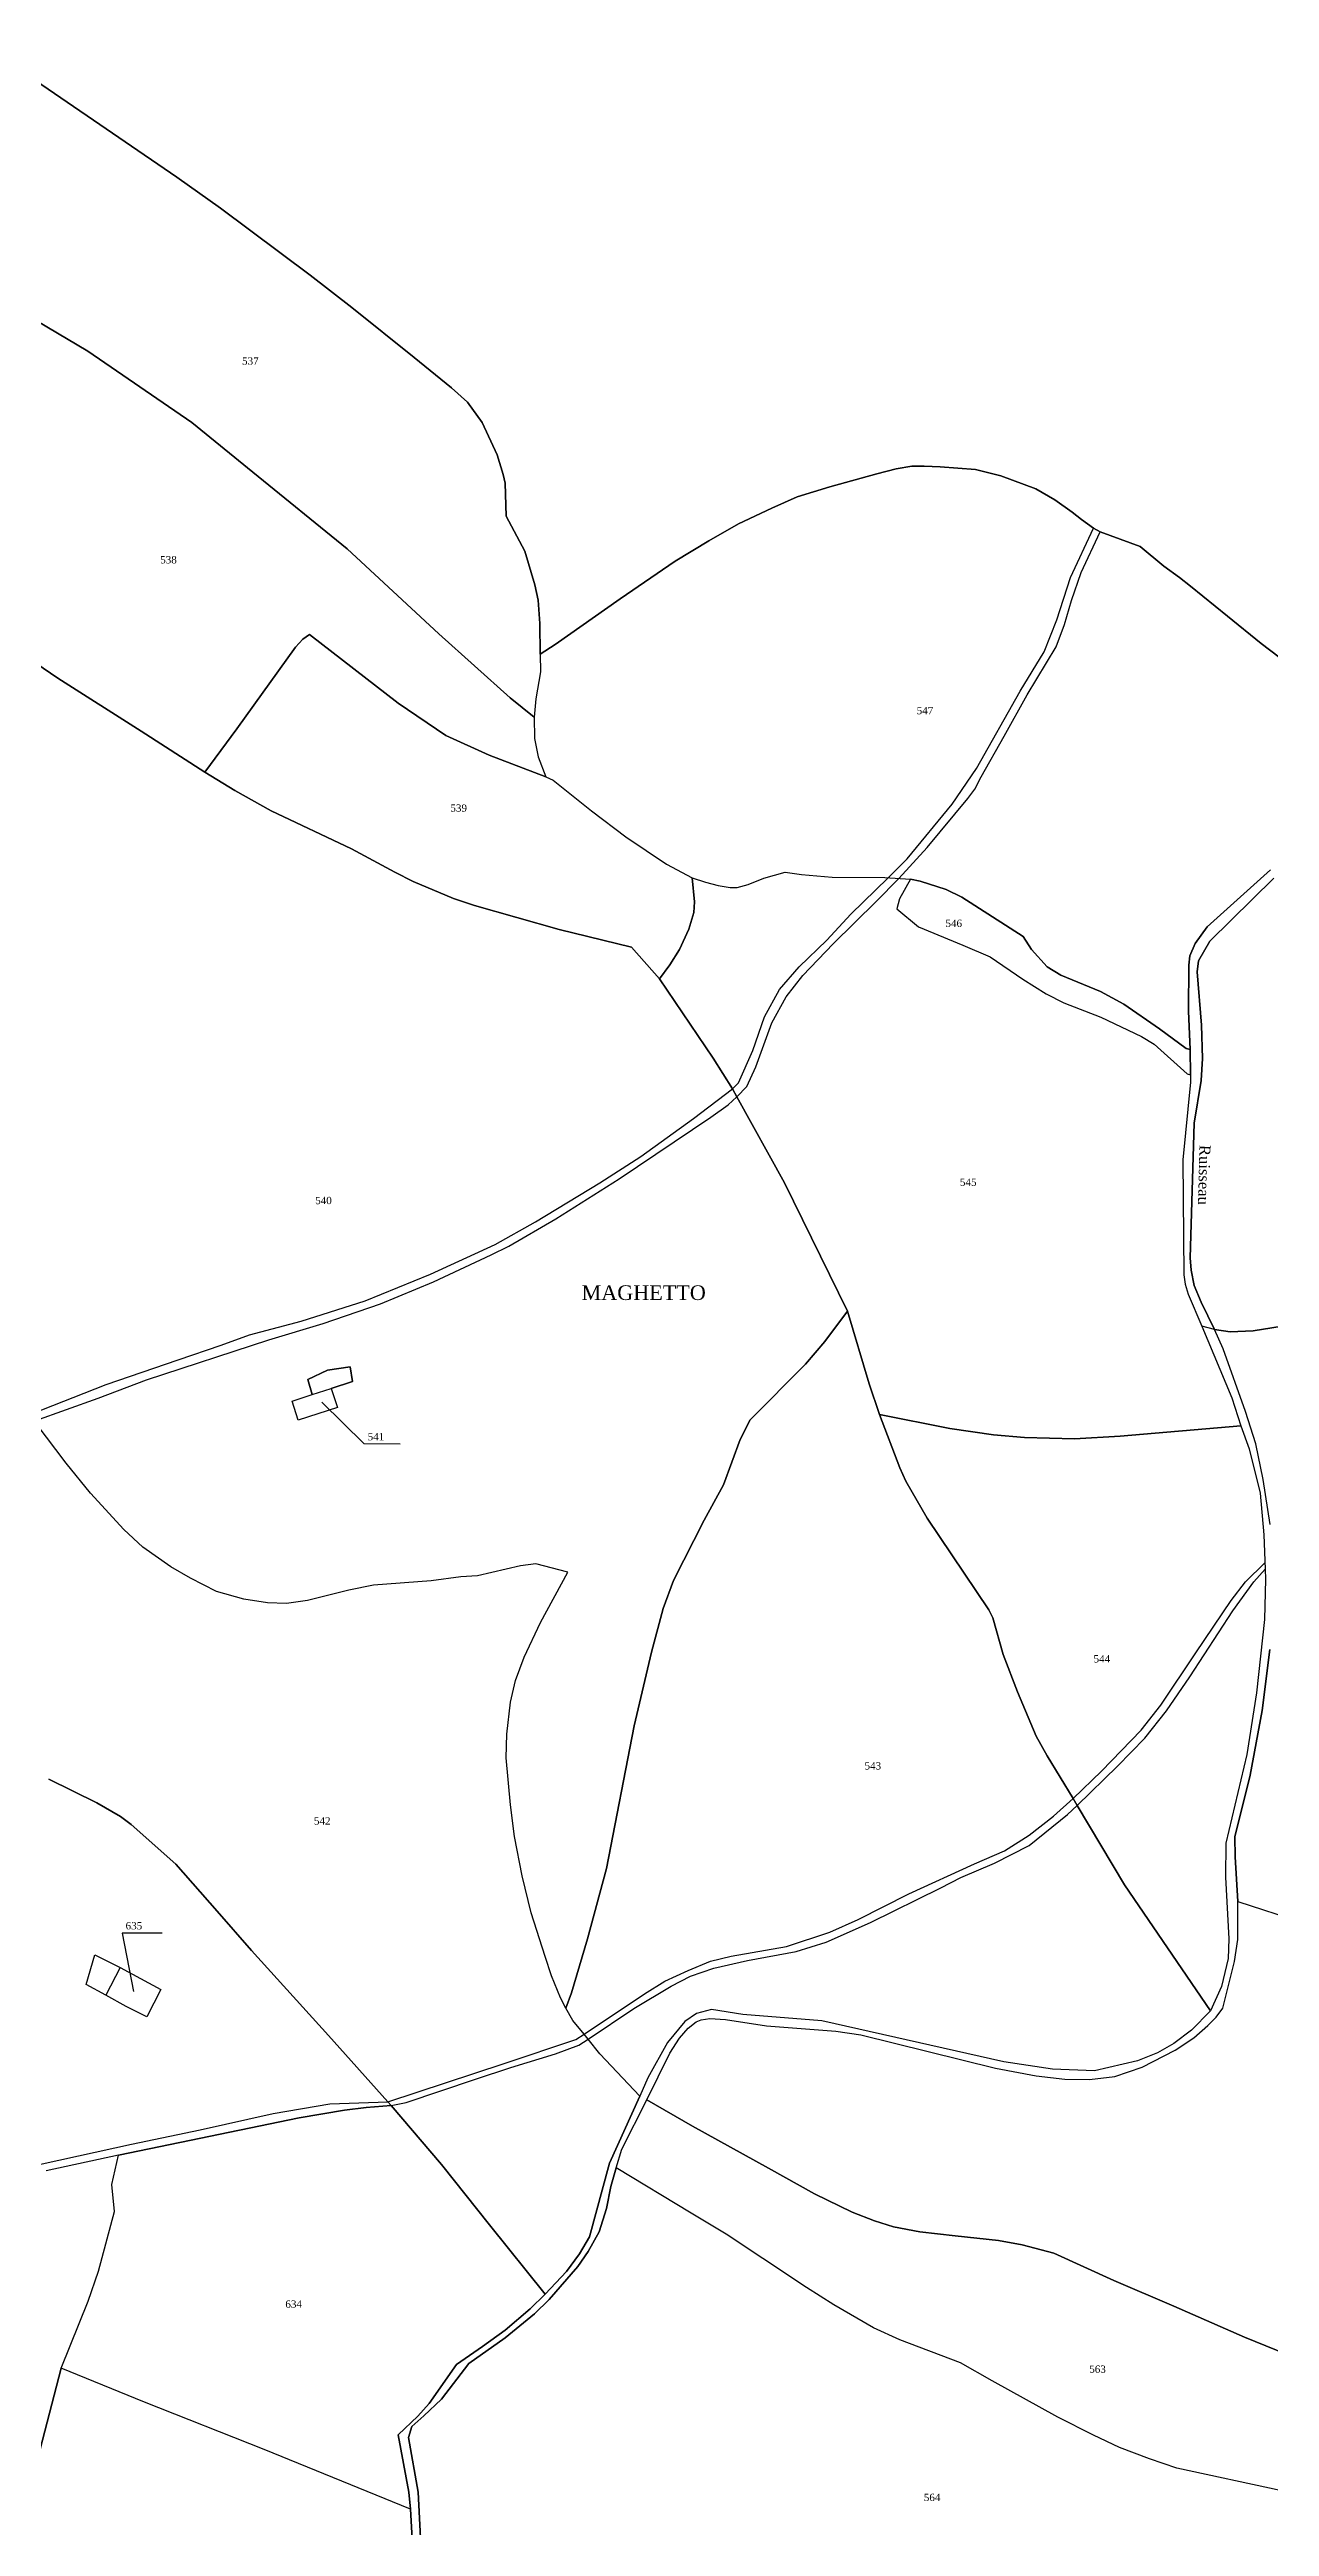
# Model space of a CAD drawing. Extents: x 1206804 to 1210977, y 6152742 to 6157901.
# Drawn here: x 1209699 to 1210032, y 6153557 to 6154233 of the extents above; entities that cross this region are included whole.
import ezdxf

# ---------------------------------------------------------------- set-up
doc = ezdxf.new("R2010")
doc.units = 0
doc.linetypes.add('CONTINU', pattern=[0])
for name, color, linetype in [('1LIEUDIT', 7, 'CONTINU'), ('1PARCELLE', 7, 'CONTINU'), ('1SUBDSECT', 7, 'CONTINU'), ('1TRONFLUV', 7, 'CONTINU'), ('1TROUPARCELLE', 7, 'CONTINU'), ('3BATIDUR', 7, 'CONTINU'), ('3CHEMIN', 7, 'CONTINU'), ('3FLECHEPAR', 7, 'CONTINU'), ('3LIEUDITTEX', 7, 'CONTINU'), ('3PARCELLETEX', 7, 'CONTINU'), ('3TRONFLUVTEX', 7, 'CONTINU')]:
    doc.layers.add(name, color=color, linetype=linetype)
doc.styles.get("Standard").update_dxf_attribs({"font": 'Times New Roman'})

msp = doc.modelspace()

# ---------------------------------------------------------------- linework, layer by layer
at = {"layer": '1LIEUDIT'}
for points in [[(1209682.97, 6154232.97), (1209734.04, 6154198.18), (1209745.9, 6154189.69), (1209770.39, 6154171.44), (1209781.79, 6154162.61), (1209798.76, 6154148.98), (1209808.96, 6154140.63), (1209813.34, 6154136.77), (1209817.34, 6154131.18), (1209821.41, 6154122.43), (1209823.05, 6154117.07), (1209823.61, 6154114.69), (1209823.9, 6154105.67), (1209829.01, 6154096.11), (1209831.73, 6154086.96), (1209832.61, 6154082.76), (1209833.06, 6154076.42), (1209833.19, 6154067.97), (1209837.28, 6154070.65), (1209854.96, 6154083.09), (1209870, 6154093.39), (1209879.15, 6154098.94), (1209887.24, 6154103.6), (1209896.33, 6154107.86), (1209903.26, 6154110.96), (1209912.14, 6154113.67), (1209925.02, 6154117.23), (1209930.3, 6154118.55), (1209934.53, 6154119.29), (1209937.9, 6154119.32), (1209942.25, 6154119.14), (1209951.89, 6154118.4), (1209958.87, 6154116.65), (1209968.42, 6154113.13), (1209973.6, 6154110.1), (1209978.3, 6154106.79), (1209980.81, 6154104.78), (1209984.11, 6154102.39), (1209985.91, 6154101.42), (1209996.81, 6154097.42), (1210003.32, 6154091.98), (1210007.61, 6154088.92), (1210010.54, 6154086.58), (1210020.7, 6154078.4), (1210029.85, 6154070.93), (1210049.47, 6154056.03)], [(1210040.64, 6153885.51), (1210027.71, 6153883.43), (1210021.42, 6153883.09), (1210017.11, 6153883.8), (1210017.11, 6153883.8), (1210013.65, 6153884.68), (1210021.88, 6153865.15), (1210024.27, 6153857.48), (1210026.56, 6153851.25), (1210029.6, 6153839.13), (1210030.63, 6153827.77), (1210030.94, 6153818.41), (1210031.03, 6153815.69), (1210030.73, 6153804.62), (1210028.63, 6153784.6), (1210025.94, 6153767.86), (1210020.19, 6153743.59), (1210020.15, 6153734.31), (1210021.07, 6153717.57), (1210020.83, 6153712.15), (1210019.01, 6153704.48), (1210016, 6153697.87), (1210010.84, 6153692.64), (1210006.08, 6153689), (1210001.6, 6153686.39), (1209996.13, 6153684.28), (1209984.39, 6153681.53), (1209972.94, 6153681.99), (1209959.61, 6153683.95), (1209909.99, 6153695.13), (1209888.44, 6153696.86), (1209879.94, 6153698.25), (1209875.78, 6153697.16), (1209872.64, 6153694.97), (1209867.93, 6153689.25), (1209862.52, 6153679.62), (1209860.38, 6153674.61), (1209852.09, 6153656.33), (1209846.58, 6153636.23), (1209843.91, 6153631.58), (1209840.36, 6153626.75), (1209834.51, 6153620.54), (1209819.35, 6153639.47), (1209806.22, 6153655.97), (1209792.48, 6153672.06), (1209791.58, 6153673.06), (1209775.39, 6153691.17), (1209754.42, 6153714.32), (1209745.01, 6153725.09), (1209733.76, 6153737.89), (1209721.55, 6153748.71), (1209718.65, 6153750.9), (1209712.22, 6153754.59), (1209699.09, 6153761.07)], [(1210040.64, 6153885.51), (1210027.71, 6153883.43), (1210021.42, 6153883.09), (1210017.11, 6153883.8), (1210013.65, 6153884.68), (1210021.88, 6153865.15), (1210024.27, 6153857.48), (1210026.56, 6153851.25), (1210029.6, 6153839.13), (1210030.63, 6153827.77), (1210030.94, 6153818.41), (1210031.03, 6153815.69), (1210030.73, 6153804.62), (1210028.63, 6153784.6), (1210025.94, 6153767.86), (1210020.19, 6153743.59), (1210020.15, 6153734.31), (1210021.07, 6153717.57), (1210020.83, 6153712.15), (1210019.01, 6153704.48), (1210016, 6153697.87), (1210010.84, 6153692.64), (1210006.08, 6153689), (1210001.6, 6153686.39), (1209996.13, 6153684.28), (1209984.39, 6153681.53), (1209972.94, 6153681.99), (1209959.61, 6153683.95), (1209909.99, 6153695.13), (1209888.44, 6153696.86), (1209879.94, 6153698.25), (1209875.78, 6153697.16), (1209872.64, 6153694.97), (1209867.93, 6153689.25), (1209862.52, 6153679.62), (1209860.38, 6153674.61), (1209852.09, 6153656.33), (1209846.58, 6153636.23), (1209843.91, 6153631.58), (1209840.36, 6153626.75), (1209834.51, 6153620.54), (1209830.42, 6153616.57), (1209823.61, 6153610.78), (1209817.41, 6153606.33), (1209810.35, 6153601.36), (1209802.89, 6153590.79), (1209799.75, 6153587.33), (1209794.44, 6153582.24), (1209797.35, 6153566.6), (1209797.82, 6153561.9), (1209798.3, 6153552.15)], [(1209798.3, 6153552.15), (1209797.82, 6153561.9), (1209797.35, 6153566.6), (1209794.44, 6153582.24), (1209799.75, 6153587.33), (1209802.89, 6153590.79), (1209810.35, 6153601.36), (1209817.41, 6153606.33), (1209823.61, 6153610.78), (1209830.42, 6153616.57), (1209834.51, 6153620.54), (1209819.35, 6153639.47), (1209806.22, 6153655.97), (1209792.48, 6153672.06), (1209791.58, 6153673.06), (1209775.39, 6153691.17), (1209754.42, 6153714.32), (1209745.01, 6153725.09), (1209733.76, 6153737.89), (1209721.55, 6153748.71), (1209718.65, 6153750.9), (1209712.22, 6153754.59), (1209699.09, 6153761.07)]]:
    msp.add_lwpolyline(points, dxfattribs=at)
at = {"layer": '1PARCELLE'}
for points in [[(1209682.97, 6154232.97), (1209734.04, 6154198.18), (1209745.9, 6154189.69), (1209770.39, 6154171.44), (1209781.79, 6154162.61), (1209798.76, 6154148.98), (1209808.96, 6154140.63), (1209813.34, 6154136.77), (1209817.34, 6154131.18), (1209821.41, 6154122.43), (1209823.05, 6154117.07), (1209823.61, 6154114.69), (1209823.9, 6154105.67), (1209829.01, 6154096.11), (1209831.73, 6154086.96), (1209832.61, 6154082.76), (1209833.06, 6154076.42), (1209833.19, 6154067.97), (1209833.19, 6154067.97), (1209833.22, 6154063.18), (1209831.95, 6154055.86), (1209831.5, 6154050.81), (1209824.94, 6154056.1), (1209805.55, 6154073.55), (1209780.47, 6154096.74), (1209754.77, 6154117.7), (1209738.11, 6154131.23), (1209709.77, 6154150.67), (1209659.56, 6154180.45)], [(1209659.56, 6154180.45), (1209709.77, 6154150.67), (1209738.11, 6154131.23), (1209754.77, 6154117.7), (1209780.47, 6154096.74), (1209805.55, 6154073.55), (1209824.94, 6154056.1), (1209831.5, 6154050.81), (1209831.5, 6154050.81), (1209831.61, 6154045.02), (1209832.61, 6154040.03), (1209834.72, 6154034.51), (1209819.26, 6154040.47), (1209807.43, 6154045.8), (1209794.39, 6154054.67), (1209770.19, 6154073.34), (1209768.42, 6154072.14), (1209766.41, 6154069.9), (1209750.39, 6154047.6), (1209741.69, 6154035.84), (1209724.29, 6154046.99), (1209701.6, 6154061.44), (1209679.44, 6154076.49)], [(1210049.47, 6154056.03), (1210029.85, 6154070.93), (1210020.7, 6154078.4), (1210010.54, 6154086.58), (1210007.61, 6154088.92), (1210003.32, 6154091.98), (1209996.81, 6154097.42), (1209985.91, 6154101.42), (1209984.11, 6154102.39), (1209980.81, 6154104.78), (1209978.3, 6154106.79), (1209973.6, 6154110.1), (1209968.42, 6154113.13), (1209958.87, 6154116.65), (1209951.89, 6154118.4), (1209942.25, 6154119.14), (1209937.9, 6154119.32), (1209934.53, 6154119.29), (1209930.3, 6154118.55), (1209925.02, 6154117.23), (1209912.14, 6154113.67), (1209903.26, 6154110.96), (1209896.33, 6154107.86), (1209887.24, 6154103.6), (1209879.15, 6154098.94), (1209870, 6154093.39), (1209854.96, 6154083.09), (1209837.28, 6154070.65), (1209833.19, 6154067.97), (1209833.22, 6154063.18), (1209831.95, 6154055.86), (1209831.5, 6154050.81), (1209831.61, 6154045.02), (1209832.61, 6154040.03), (1209834.72, 6154034.51), (1209836.73, 6154033.68), (1209847.19, 6154025.29), (1209856.5, 6154018.17), (1209867.59, 6154010.74), (1209874.59, 6154006.97), (1209878.27, 6154005.78), (1209881.7, 6154004.88), (1209884.98, 6154004.36), (1209886.89, 6154004.34), (1209889.93, 6154005.19), (1209894.2, 6154006.9), (1209899.95, 6154008.52), (1209904.46, 6154007.88), (1209912.8, 6154007.18), (1209927.18, 6154007.09), (1209934.22, 6154006.62), (1209936.81, 6154006.11), (1209943.93, 6154003.83), (1209948.16, 6154001.69), (1209964.92, 6153991.03), (1209967.19, 6153987.47), (1209971.45, 6153982.71), (1209975.17, 6153980.48), (1209985.99, 6153975.99), (1209992.35, 6153972.57), (1210002.15, 6153965.79), (1210009.43, 6153960.47), (1210010.51, 6153960.17), (1210010.51, 6153960.17), (1210010.07, 6153970.62), (1210010.1, 6153983.21), (1210010.42, 6153985.69), (1210011.86, 6153989.08), (1210015.15, 6153993.66), (1210032.4, 6154009.21)], [(1209679.44, 6154076.49), (1209701.6, 6154061.44), (1209724.29, 6154046.99), (1209741.69, 6154035.84), (1209749.89, 6154030.81), (1209759.8, 6154025.29), (1209781.64, 6154014.9), (1209793.47, 6154008.53), (1209798.52, 6154005.97), (1209809.49, 6154001.36), (1209815.24, 6153999.47), (1209838.34, 6153992.91), (1209858.11, 6153988.09), (1209865.71, 6153979.48), (1209880.34, 6153957.81), (1209885.65, 6153949.39), (1209886.82, 6153947.25), (1209899.77, 6153923.81), (1209917.02, 6153888.79), (1209910.83, 6153880.5), (1209905.58, 6153874.3), (1209890.48, 6153859.16), (1209887.74, 6153853.74), (1209883.16, 6153841.4), (1209877.86, 6153831.73), (1209869.49, 6153815.25), (1209866.68, 6153807.67), (1209863.53, 6153795.76), (1209858.81, 6153775.62), (1209851.25, 6153736.67), (1209846.06, 6153717.57), (1209841.68, 6153702.76), (1209840.11, 6153698.65), (1209838.66, 6153701.39), (1209838.66, 6153701.39), (1209836.23, 6153707.41), (1209834.49, 6153712.73), (1209830.7, 6153724.64), (1209828.25, 6153734.7), (1209826.16, 6153745.4), (1209825.05, 6153754.11), (1209823.89, 6153766.93), (1209824.06, 6153773.4), (1209825.02, 6153782.09), (1209826.45, 6153787.98), (1209828.76, 6153794.37), (1209833.24, 6153803.8), (1209840.68, 6153817.56), (1209831.97, 6153819.87), (1209827.81, 6153819.3), (1209816.05, 6153816.58), (1209811.51, 6153816.27), (1209803.45, 6153815.23), (1209787.67, 6153814.03), (1209780.91, 6153812.63), (1209769.66, 6153809.84), (1209763.93, 6153808.99), (1209758.73, 6153809.22), (1209752.34, 6153810.15), (1209744.88, 6153812.33), (1209737.73, 6153815.92), (1209732.4, 6153819.02), (1209724.73, 6153824.34), (1209719.53, 6153829.19), (1209710.45, 6153839.11), (1209703.83, 6153847.27), (1209695.61, 6153858.1)], [(1210033.33, 6154006.89), (1210015.87, 6153989.75), (1210012.76, 6153984.34), (1210012.44, 6153981.31), (1210013.57, 6153966.75), (1210013.88, 6153957.71), (1210013.51, 6153951.71), (1210011.54, 6153940.06), (1210010.5, 6153903.32), (1210010.78, 6153899.95), (1210011.62, 6153895.8), (1210013.51, 6153891.18), (1210017.11, 6153883.8), (1210021.42, 6153883.09), (1210027.71, 6153883.43), (1210040.64, 6153885.51)], [(1210032.28, 6153830.55), (1210030.39, 6153842.84), (1210028.37, 6153852.61), (1210025.55, 6153861.41), (1210019.48, 6153878.49), (1210017.11, 6153883.8), (1210021.42, 6153883.09), (1210027.71, 6153883.43), (1210040.64, 6153885.51)], [(1209699.09, 6153761.07), (1209712.22, 6153754.59), (1209718.65, 6153750.9), (1209721.55, 6153748.71), (1209733.76, 6153737.89), (1209745.01, 6153725.09), (1209754.42, 6153714.32), (1209775.39, 6153691.17), (1209791.58, 6153673.06), (1209792.48, 6153672.06), (1209806.22, 6153655.97), (1209819.35, 6153639.47), (1209834.51, 6153620.54), (1209840.36, 6153626.75), (1209843.91, 6153631.58), (1209846.58, 6153636.23), (1209852.09, 6153656.33), (1209860.38, 6153674.61), (1209860.38, 6153674.61), (1209849.45, 6153686.15), (1209846.26, 6153690.14), (1209845.12, 6153691.52), (1209842.09, 6153695.27), (1209840.11, 6153698.65), (1209838.66, 6153701.39), (1209836.23, 6153707.41), (1209834.49, 6153712.73), (1209830.7, 6153724.64), (1209828.25, 6153734.7), (1209826.16, 6153745.4), (1209825.05, 6153754.11), (1209823.89, 6153766.93), (1209824.06, 6153773.4), (1209825.02, 6153782.09), (1209826.45, 6153787.98), (1209828.76, 6153794.37), (1209833.24, 6153803.8), (1209840.68, 6153817.56), (1209831.97, 6153819.87), (1209827.81, 6153819.3), (1209816.05, 6153816.58), (1209811.51, 6153816.27), (1209803.45, 6153815.23), (1209787.67, 6153814.03), (1209780.91, 6153812.63), (1209769.66, 6153809.84), (1209763.93, 6153808.99), (1209758.73, 6153809.22), (1209752.34, 6153810.15), (1209744.88, 6153812.33), (1209737.73, 6153815.92), (1209732.4, 6153819.02), (1209724.73, 6153824.34), (1209719.53, 6153829.19), (1209710.45, 6153839.11), (1209703.83, 6153847.27), (1209695.61, 6153858.1)], [(1210032.23, 6153796.5), (1210030.12, 6153779.78), (1210026.89, 6153762.19), (1210022.68, 6153745.31), (1210022.75, 6153739.91), (1210023.48, 6153727.75), (1210040.83, 6153722.06)], [(1209699.09, 6153761.07), (1209712.22, 6153754.59), (1209718.65, 6153750.9), (1209721.55, 6153748.71), (1209733.76, 6153737.89), (1209745.01, 6153725.09), (1209754.42, 6153714.32), (1209775.39, 6153691.17), (1209791.58, 6153673.06), (1209792.48, 6153672.06), (1209785.66, 6153671.54), (1209779.77, 6153670.79), (1209767.37, 6153668.68), (1209734.85, 6153661.95), (1209718.1, 6153658.46), (1209698.42, 6153654.25)], [(1210045.65, 6153600.53), (1210025.31, 6153608.83), (1210006.08, 6153617.29), (1209989.63, 6153624.31), (1209973.31, 6153631.75), (1209964.69, 6153634.05), (1209958.17, 6153635.23), (1209946.34, 6153636.48), (1209936.72, 6153637.62), (1209929.52, 6153638.99), (1209924.4, 6153640.56), (1209918.32, 6153642.95), (1209907.96, 6153648), (1209895.45, 6153654.99), (1209874.71, 6153666.44), (1209862.22, 6153673.61), (1209865.32, 6153679.9), (1209868.55, 6153686.31), (1209871.2, 6153690.46), (1209873.51, 6153693.18), (1209875.75, 6153694.92), (1209877.07, 6153695.43), (1209879.4, 6153695.78), (1209883.76, 6153695.56), (1209894.94, 6153693.8), (1209913.8, 6153692.33), (1209920.62, 6153691.3), (1209957.34, 6153682.2), (1209968.46, 6153680.12), (1209976.27, 6153679.22), (1209983.07, 6153679.18), (1209989.96, 6153679.94), (1209997.37, 6153682.49), (1210006.39, 6153687.14), (1210011.51, 6153690.49), (1210015.33, 6153693.86), (1210017.56, 6153696.13), (1210019.38, 6153698.59), (1210022.62, 6153711.31), (1210023.49, 6153717.31), (1210023.48, 6153727.75), (1210023.48, 6153727.75), (1210040.83, 6153722.06)], [(1210035.46, 6153566.89), (1210006.85, 6153573.07), (1209999.43, 6153575.65), (1209991.21, 6153578.72), (1209984.16, 6153582.1), (1209974.4, 6153587.02), (1209956.51, 6153596.98), (1209947.81, 6153601.87), (1209931.27, 6153608.15), (1209924.12, 6153611.39), (1209913.28, 6153617.65), (1209905.83, 6153622.4), (1209893.92, 6153630.3), (1209883.94, 6153636.93), (1209874.36, 6153642.65), (1209853.86, 6153655.01), (1209855.43, 6153660.12), (1209862.22, 6153673.61), (1209862.22, 6153673.61), (1209874.71, 6153666.44), (1209895.45, 6153654.99), (1209907.96, 6153648), (1209918.32, 6153642.95), (1209924.4, 6153640.56), (1209929.52, 6153638.99), (1209936.72, 6153637.62), (1209946.34, 6153636.48), (1209958.17, 6153635.23), (1209964.69, 6153634.05), (1209973.31, 6153631.75), (1209989.63, 6153624.31), (1210006.08, 6153617.29), (1210025.31, 6153608.83), (1210045.65, 6153600.53)], [(1209694.87, 6153570.94), (1209702.5, 6153600.43), (1209702.5, 6153600.43), (1209709.84, 6153618.65), (1209712.69, 6153626.83), (1209716.99, 6153643.12), (1209716.32, 6153650.52), (1209718.1, 6153658.46), (1209698.42, 6153654.25)], [(1210035.46, 6153566.89), (1210006.85, 6153573.07), (1209999.43, 6153575.65), (1209991.21, 6153578.72), (1209984.16, 6153582.1), (1209974.4, 6153587.02), (1209956.51, 6153596.98), (1209947.81, 6153601.87), (1209931.27, 6153608.15), (1209924.12, 6153611.39), (1209913.28, 6153617.65), (1209905.83, 6153622.4), (1209893.92, 6153630.3), (1209883.94, 6153636.93), (1209874.36, 6153642.65), (1209853.86, 6153655.01), (1209852.47, 6153649.96), (1209851.23, 6153643.95), (1209849.29, 6153637.58), (1209846.27, 6153632.19), (1209843.4, 6153628.13), (1209835.6, 6153619.11), (1209831.59, 6153615.2), (1209823.62, 6153608.71), (1209813.68, 6153601.68), (1209806.27, 6153591.89), (1209801.42, 6153587.36), (1209798.11, 6153584.44), (1209797.26, 6153581.44), (1209799.87, 6153566.6), (1209800.47, 6153554.12)], [(1209696.2, 6153515.74), (1209699.98, 6153515.7), (1209716.76, 6153513.56), (1209741.38, 6153505.11), (1209754.39, 6153499.32), (1209759.92, 6153497.57), (1209763.9, 6153496.74), (1209770.53, 6153497.37), (1209780.47, 6153498.79), (1209786.38, 6153500.19), (1209792.89, 6153502.25), (1209804.1, 6153506.69), (1209811.84, 6153509.3), (1209807.14, 6153526.18), (1209800.39, 6153545.36), (1209798.3, 6153552.15), (1209797.82, 6153561.9), (1209797.82, 6153561.9), (1209757.88, 6153578.21), (1209725.16, 6153591.13), (1209702.5, 6153600.43), (1209694.87, 6153570.94)]]:
    msp.add_lwpolyline(points, dxfattribs=at)
for points in [[(1209834.72, 6154034.51), (1209836.73, 6154033.68), (1209847.19, 6154025.29), (1209856.5, 6154018.17), (1209867.59, 6154010.74), (1209874.59, 6154006.97), (1209875.28, 6154000.44), (1209875.07, 6153997.55), (1209873.67, 6153993.03), (1209871.13, 6153987.43), (1209868.51, 6153983.25), (1209865.71, 6153979.48), (1209858.11, 6153988.09), (1209838.34, 6153992.91), (1209815.24, 6153999.47), (1209809.49, 6154001.36), (1209798.52, 6154005.97), (1209793.47, 6154008.53), (1209781.64, 6154014.9), (1209759.8, 6154025.29), (1209749.89, 6154030.81), (1209741.69, 6154035.84), (1209750.39, 6154047.6), (1209766.41, 6154069.9), (1209768.42, 6154072.14), (1209770.19, 6154073.34), (1209794.39, 6154054.67), (1209807.43, 6154045.8), (1209819.26, 6154040.47), (1209834.72, 6154034.51)], [(1209874.59, 6154006.97), (1209878.27, 6154005.78), (1209881.7, 6154004.88), (1209884.98, 6154004.36), (1209886.89, 6154004.34), (1209889.93, 6154005.19), (1209894.2, 6154006.9), (1209899.95, 6154008.52), (1209904.46, 6154007.88), (1209912.8, 6154007.18), (1209927.18, 6154007.09), (1209934.22, 6154006.62), (1209931.16, 6154001.29), (1209930.44, 6153998.56), (1209936.4, 6153993.66), (1209948.47, 6153988.63), (1209955.96, 6153985.47), (1209964.82, 6153979.34), (1209971.18, 6153975.3), (1209975.99, 6153972.91), (1209986.13, 6153968.94), (1209997.25, 6153963.72), (1210000.66, 6153961.6), (1210009.63, 6153953.53), (1210010.61, 6153953.23), (1210010.56, 6153951.22), (1210008.47, 6153930.01), (1210008.73, 6153898.67), (1210009.16, 6153896.11), (1210009.91, 6153893.4), (1210013.65, 6153884.68), (1210021.88, 6153865.15), (1210024.27, 6153857.48), (1209991.41, 6153854.66), (1209978.97, 6153853.94), (1209965.32, 6153854.26), (1209956.87, 6153855.04), (1209944.89, 6153856.76), (1209925.73, 6153860.59), (1209922.92, 6153868.98), (1209917.02, 6153888.79), (1209899.77, 6153923.81), (1209886.82, 6153947.25), (1209885.65, 6153949.39), (1209880.34, 6153957.81), (1209865.71, 6153979.48), (1209868.51, 6153983.25), (1209871.13, 6153987.43), (1209873.67, 6153993.03), (1209875.07, 6153997.55), (1209875.28, 6154000.44), (1209874.59, 6154006.97)], [(1210010.51, 6153960.17), (1210009.43, 6153960.47), (1210002.15, 6153965.79), (1209992.35, 6153972.57), (1209985.99, 6153975.99), (1209975.17, 6153980.48), (1209971.45, 6153982.71), (1209967.19, 6153987.47), (1209964.92, 6153991.03), (1209948.16, 6154001.69), (1209943.93, 6154003.83), (1209936.81, 6154006.11), (1209934.22, 6154006.62), (1209931.16, 6154001.29), (1209930.44, 6153998.56), (1209936.4, 6153993.66), (1209948.47, 6153988.63), (1209955.96, 6153985.47), (1209964.82, 6153979.34), (1209971.18, 6153975.3), (1209975.99, 6153972.91), (1209986.13, 6153968.94), (1209997.25, 6153963.72), (1210000.66, 6153961.6), (1210009.63, 6153953.53), (1210010.61, 6153953.23), (1210010.51, 6153960.17)], [(1209917.02, 6153888.79), (1209922.92, 6153868.98), (1209925.73, 6153860.59), (1209931.32, 6153846.05), (1209932.96, 6153842.38), (1209938.73, 6153832.31), (1209955.55, 6153807.31), (1209956.66, 6153805.1), (1209959.49, 6153795.08), (1209963.34, 6153784.88), (1209968.49, 6153772.81), (1209971.44, 6153767.45), (1209978.57, 6153755.79), (1209979.67, 6153753.87), (1209992.56, 6153732.24), (1210016, 6153697.87), (1210010.84, 6153692.64), (1210006.08, 6153689), (1210001.6, 6153686.39), (1209996.13, 6153684.28), (1209984.39, 6153681.53), (1209972.94, 6153681.99), (1209959.61, 6153683.95), (1209909.99, 6153695.13), (1209888.44, 6153696.86), (1209879.94, 6153698.25), (1209875.78, 6153697.16), (1209872.64, 6153694.97), (1209867.93, 6153689.25), (1209862.52, 6153679.62), (1209860.38, 6153674.61), (1209849.45, 6153686.15), (1209846.26, 6153690.14), (1209845.12, 6153691.52), (1209842.09, 6153695.27), (1209840.11, 6153698.65), (1209841.68, 6153702.76), (1209846.06, 6153717.57), (1209851.25, 6153736.67), (1209858.81, 6153775.62), (1209863.53, 6153795.76), (1209866.68, 6153807.67), (1209869.49, 6153815.25), (1209877.86, 6153831.73), (1209883.16, 6153841.4), (1209887.74, 6153853.74), (1209890.48, 6153859.16), (1209905.58, 6153874.3), (1209910.83, 6153880.5), (1209917.02, 6153888.79)], [(1209777.83, 6153862.49), (1209767.12, 6153859.02), (1209765.46, 6153864.23), (1209770.96, 6153866.01), (1209769.79, 6153870.11), (1209775.16, 6153872.64), (1209781.28, 6153873.58), (1209781.91, 6153869.55), (1209776.16, 6153867.7), (1209777.83, 6153862.49)], [(1209925.73, 6153860.59), (1209944.89, 6153856.76), (1209956.87, 6153855.04), (1209965.32, 6153854.26), (1209978.97, 6153853.94), (1209991.41, 6153854.66), (1210024.27, 6153857.48), (1210026.56, 6153851.25), (1210029.6, 6153839.13), (1210030.63, 6153827.77), (1210030.94, 6153818.41), (1210031.03, 6153815.69), (1210030.73, 6153804.62), (1210028.63, 6153784.6), (1210025.94, 6153767.86), (1210020.19, 6153743.59), (1210020.15, 6153734.31), (1210021.07, 6153717.57), (1210020.83, 6153712.15), (1210019.01, 6153704.48), (1210016, 6153697.87), (1209992.56, 6153732.24), (1209979.67, 6153753.87), (1209978.57, 6153755.79), (1209971.44, 6153767.45), (1209968.49, 6153772.81), (1209963.34, 6153784.88), (1209959.49, 6153795.08), (1209956.66, 6153805.1), (1209955.55, 6153807.31), (1209938.73, 6153832.31), (1209932.96, 6153842.38), (1209931.32, 6153846.05), (1209925.73, 6153860.59)], [(1209714.63, 6153702.17), (1209709.28, 6153705.07), (1209711.67, 6153713.19), (1209718.55, 6153709.7), (1209729.62, 6153703.69), (1209725.83, 6153696.21), (1209720.21, 6153699.04), (1209714.63, 6153702.17)], [(1209792.48, 6153672.06), (1209806.22, 6153655.97), (1209819.35, 6153639.47), (1209834.51, 6153620.54), (1209830.42, 6153616.57), (1209823.61, 6153610.78), (1209817.41, 6153606.33), (1209810.35, 6153601.36), (1209802.89, 6153590.79), (1209799.75, 6153587.33), (1209794.44, 6153582.24), (1209797.35, 6153566.6), (1209797.82, 6153561.9), (1209757.88, 6153578.21), (1209725.16, 6153591.13), (1209702.5, 6153600.43), (1209709.84, 6153618.65), (1209712.69, 6153626.83), (1209716.99, 6153643.12), (1209716.32, 6153650.52), (1209718.1, 6153658.46), (1209734.85, 6153661.95), (1209767.37, 6153668.68), (1209779.77, 6153670.79), (1209785.66, 6153671.54), (1209792.48, 6153672.06)]]:
    msp.add_lwpolyline(points, close=True, dxfattribs=at)
at = {"layer": '1SUBDSECT'}
msp.add_lwpolyline([(1210049.47, 6154056.03), (1210029.85, 6154070.93), (1210020.7, 6154078.4), (1210010.54, 6154086.58), (1210007.61, 6154088.92), (1210003.32, 6154091.98), (1209996.81, 6154097.42), (1209985.91, 6154101.42), (1209984.11, 6154102.39), (1209980.81, 6154104.78), (1209978.3, 6154106.79), (1209973.6, 6154110.1), (1209968.42, 6154113.13), (1209958.87, 6154116.65), (1209951.89, 6154118.4), (1209942.25, 6154119.14), (1209937.9, 6154119.32), (1209934.53, 6154119.29), (1209930.3, 6154118.55), (1209925.02, 6154117.23), (1209912.14, 6154113.67), (1209903.26, 6154110.96), (1209896.33, 6154107.86), (1209887.24, 6154103.6), (1209879.15, 6154098.94), (1209870, 6154093.39), (1209854.96, 6154083.09), (1209837.28, 6154070.65), (1209833.19, 6154067.97), (1209833.06, 6154076.42), (1209832.61, 6154082.76), (1209831.73, 6154086.96), (1209829.01, 6154096.11), (1209823.9, 6154105.67), (1209823.61, 6154114.69), (1209823.05, 6154117.07), (1209821.41, 6154122.43), (1209817.34, 6154131.18), (1209813.34, 6154136.77), (1209808.96, 6154140.63), (1209798.76, 6154148.98), (1209781.79, 6154162.61), (1209770.39, 6154171.44), (1209745.9, 6154189.69), (1209734.04, 6154198.18), (1209682.97, 6154232.97)], dxfattribs=at)
at = {"layer": '1TRONFLUV'}
for points in [[(1210032.4, 6154009.21), (1210015.15, 6153993.66), (1210011.86, 6153989.08), (1210010.42, 6153985.69), (1210010.1, 6153983.21), (1210010.07, 6153970.62), (1210010.51, 6153960.17), (1210010.61, 6153953.23), (1210010.56, 6153951.22), (1210008.47, 6153930.01), (1210008.73, 6153898.67), (1210009.16, 6153896.11), (1210009.91, 6153893.4), (1210013.65, 6153884.68), (1210021.88, 6153865.15), (1210024.27, 6153857.48), (1210026.56, 6153851.25), (1210029.6, 6153839.13), (1210030.63, 6153827.77), (1210030.94, 6153818.41), (1210031.03, 6153815.69), (1210030.73, 6153804.62), (1210028.63, 6153784.6), (1210025.94, 6153767.86), (1210020.19, 6153743.59), (1210020.15, 6153734.31), (1210021.07, 6153717.57), (1210020.83, 6153712.15), (1210019.01, 6153704.48), (1210016, 6153697.87), (1210010.84, 6153692.64), (1210006.08, 6153689), (1210001.6, 6153686.39), (1209996.13, 6153684.28), (1209984.39, 6153681.53), (1209972.94, 6153681.99), (1209959.61, 6153683.95), (1209909.99, 6153695.13), (1209888.44, 6153696.86), (1209879.94, 6153698.25), (1209875.78, 6153697.16), (1209872.64, 6153694.97), (1209867.93, 6153689.25), (1209862.52, 6153679.62), (1209860.38, 6153674.61), (1209852.09, 6153656.33), (1209846.58, 6153636.23), (1209843.91, 6153631.58), (1209840.36, 6153626.75), (1209834.51, 6153620.54), (1209830.42, 6153616.57), (1209823.61, 6153610.78), (1209817.41, 6153606.33), (1209810.35, 6153601.36), (1209802.89, 6153590.79), (1209799.75, 6153587.33), (1209794.44, 6153582.24), (1209797.35, 6153566.6), (1209797.82, 6153561.9), (1209798.3, 6153552.15)], [(1210032.28, 6153830.55), (1210030.39, 6153842.84), (1210028.37, 6153852.61), (1210025.55, 6153861.41), (1210019.48, 6153878.49), (1210017.11, 6153883.8), (1210013.51, 6153891.18), (1210011.62, 6153895.8), (1210010.78, 6153899.95), (1210010.5, 6153903.32), (1210011.54, 6153940.06), (1210013.51, 6153951.71), (1210013.88, 6153957.71), (1210013.57, 6153966.75), (1210012.44, 6153981.31), (1210012.76, 6153984.34), (1210015.87, 6153989.75), (1210033.33, 6154006.89)], [(1209800.47, 6153554.12), (1209799.87, 6153566.6), (1209797.26, 6153581.44), (1209798.11, 6153584.44), (1209801.42, 6153587.36), (1209806.27, 6153591.89), (1209813.68, 6153601.68), (1209823.62, 6153608.71), (1209831.59, 6153615.2), (1209835.6, 6153619.11), (1209843.4, 6153628.13), (1209846.27, 6153632.19), (1209849.29, 6153637.58), (1209851.23, 6153643.95), (1209852.47, 6153649.96), (1209853.86, 6153655.01), (1209855.43, 6153660.12), (1209862.22, 6153673.61), (1209865.32, 6153679.9), (1209868.55, 6153686.31), (1209871.2, 6153690.46), (1209873.51, 6153693.18), (1209875.75, 6153694.92), (1209877.07, 6153695.43), (1209879.4, 6153695.78), (1209883.76, 6153695.56), (1209894.94, 6153693.8), (1209913.8, 6153692.33), (1209920.62, 6153691.3), (1209957.34, 6153682.2), (1209968.46, 6153680.12), (1209976.27, 6153679.22), (1209983.07, 6153679.18), (1209989.96, 6153679.94), (1209997.37, 6153682.49), (1210006.39, 6153687.14), (1210011.51, 6153690.49), (1210015.33, 6153693.86), (1210017.56, 6153696.13), (1210019.38, 6153698.59), (1210022.62, 6153711.31), (1210023.49, 6153717.31), (1210023.48, 6153727.75), (1210022.75, 6153739.91), (1210022.68, 6153745.31), (1210026.89, 6153762.19), (1210030.12, 6153779.78), (1210032.23, 6153796.5)]]:
    msp.add_lwpolyline(points, dxfattribs=at)
at = {"layer": '1TROUPARCELLE'}
for points in [[(1209765.46, 6153864.23), (1209770.96, 6153866.01), (1209769.79, 6153870.11), (1209775.16, 6153872.64), (1209781.28, 6153873.58), (1209781.91, 6153869.55), (1209776.16, 6153867.7), (1209777.83, 6153862.49), (1209767.12, 6153859.02), (1209765.46, 6153864.23)], [(1209720.21, 6153699.04), (1209714.63, 6153702.17), (1209709.28, 6153705.07), (1209711.67, 6153713.19), (1209718.55, 6153709.7), (1209729.62, 6153703.69), (1209725.83, 6153696.21), (1209720.21, 6153699.04)]]:
    msp.add_lwpolyline(points, close=True, dxfattribs=at)
at = {"layer": '3BATIDUR'}
for points in [[(1209776.16, 6153867.7), (1209781.91, 6153869.55), (1209781.28, 6153873.58), (1209775.16, 6153872.64), (1209769.79, 6153870.11), (1209770.96, 6153866.01), (1209776.16, 6153867.7)], [(1209776.16, 6153867.7), (1209777.83, 6153862.49), (1209767.12, 6153859.02), (1209765.46, 6153864.23), (1209770.96, 6153866.01), (1209776.16, 6153867.7)], [(1209714.63, 6153702.17), (1209709.28, 6153705.07), (1209711.67, 6153713.19), (1209718.55, 6153709.7), (1209714.63, 6153702.17)]]:
    msp.add_lwpolyline(points, close=True, dxfattribs=at)
at = {"layer": '3CHEMIN'}
for points in [[(1209694.19, 6153860.66), (1209714.79, 6153868.73), (1209734.39, 6153875.51), (1209746.08, 6153879.45), (1209753.81, 6153882.31), (1209767.99, 6153886.06), (1209785.43, 6153891.63), (1209803.19, 6153898.89), (1209820.87, 6153906.97), (1209831.92, 6153913.13), (1209849.47, 6153923.76), (1209860.62, 6153930.94), (1209874.96, 6153941.34), (1209885.65, 6153949.39), (1209887.25, 6153951.04), (1209891.15, 6153959.87), (1209894.4, 6153969.05), (1209898.42, 6153976.5), (1209903.77, 6153982.72), (1209911.34, 6153989.96), (1209917.92, 6153997.06), (1209928.07, 6154007.03), (1209933.32, 6154012.22), (1209945.55, 6154027.11), (1209952.18, 6154036.82), (1209964.15, 6154057.88), (1209970.67, 6154068.62), (1209974.11, 6154077.35), (1209977.85, 6154088.95), (1209984.11, 6154102.39)], [(1209695.26, 6153858.83), (1209712.59, 6153865.07), (1209725.74, 6153870.02), (1209759.13, 6153880.94), (1209773.99, 6153885.39), (1209789.58, 6153890.74), (1209804.09, 6153896.79), (1209819.79, 6153904.1), (1209824.62, 6153906.54), (1209837.41, 6153913.95), (1209854.73, 6153924.84), (1209879.67, 6153941.67), (1209884.47, 6153945.08), (1209886.82, 6153947.25), (1209889.51, 6153950.05), (1209891.96, 6153955.45), (1209896.38, 6153967.41), (1209900.23, 6153974.53), (1209904.86, 6153980.34), (1209913.05, 6153989.01), (1209924.83, 6154000.49), (1209931.01, 6154006.83), (1209938.7, 6154015.23), (1209949.82, 6154028.6), (1209951.72, 6154031.18), (1209953.49, 6154034.54), (1209959.7, 6154045.64), (1209966, 6154056.91), (1209973.89, 6154069.98), (1209976.19, 6154076.09), (1209978.16, 6154082.69), (1209980.72, 6154090.3), (1209985.91, 6154101.42)], [(1209791.58, 6153673.06), (1209823.37, 6153683.53), (1209842.86, 6153690.02), (1209845.12, 6153691.52), (1209861.6, 6153702.55), (1209867.2, 6153705.94), (1209873.5, 6153708.9), (1209879.62, 6153711.41), (1209885.23, 6153712.83), (1209900.32, 6153715.42), (1209912.18, 6153719.31), (1209919.95, 6153722.83), (1209933.7, 6153729.77), (1209951.61, 6153738.03), (1209959.86, 6153741.56), (1209966.58, 6153745.8), (1209973.16, 6153750.97), (1209978.57, 6153755.79), (1209986.32, 6153763.27), (1209997.16, 6153774.43), (1210002.48, 6153781.23), (1210012.06, 6153795.57), (1210021.7, 6153809.8), (1210025.56, 6153814.89), (1210030.88, 6153820.15)], [(1209792.48, 6153672.06), (1209796.61, 6153672.88), (1209815.49, 6153679.23), (1209825.18, 6153682.38), (1209837.33, 6153686.15), (1209843.74, 6153688.47), (1209846.26, 6153690.14), (1209858.74, 6153698.55), (1209868.85, 6153704.65), (1209874.2, 6153707.31), (1209880.51, 6153709.52), (1209889.71, 6153711.61), (1209903.03, 6153714.04), (1209911.15, 6153716.63), (1209923.3, 6153721.99), (1209942.47, 6153731.43), (1209947.92, 6153734.27), (1209957.08, 6153738.17), (1209966.61, 6153743.01), (1209977.06, 6153751.47), (1209979.67, 6153753.87), (1209990.63, 6153764.66), (1209998.1, 6153772.25), (1210004.06, 6153779.76), (1210010.43, 6153788.96), (1210022.17, 6153807.01), (1210027.83, 6153814.93), (1210030.94, 6153818.41)], [(1209687.76, 6153655.59), (1209697.26, 6153656.14), (1209721.64, 6153661.55), (1209740.4, 6153665.42), (1209760.28, 6153669.83), (1209775.75, 6153672.52), (1209791.58, 6153673.06)]]:
    msp.add_lwpolyline(points, dxfattribs=at)
at = {"layer": '3FLECHEPAR'}
for points in [[(1209794.94, 6153852.51), (1209785.16, 6153852.53), (1209773.58, 6153863.91)], [(1209730.05, 6153719.08), (1209719.13, 6153719.1), (1209722.21, 6153703.12)]]:
    msp.add_lwpolyline(points, dxfattribs=at)

# ---------------------------------------------------------------- texts
at = {"layer": '3LIEUDITTEX'}
msp.add_text('MAGHETTO', height=4, dxfattribs=at).set_placement((1209844.45, 6153891.82))
at = {"layer": '3PARCELLETEX'}
for s, p in [('537', (1209751.82, 6154146.99)), ('538', (1209729.49, 6154092.77)), ('547', (1209935.88, 6154051.63)), ('539', (1209808.66, 6154025.01)), ('546', (1209943.73, 6153993.58)), ('545', (1209947.67, 6153922.95)), ('540', (1209771.77, 6153917.96)), ('541', (1209786.08, 6153853.53)), ('544', (1209984.14, 6153792.92)), ('543', (1209921.65, 6153763.72)), ('542', (1209771.43, 6153748.7)), ('635', (1209720.05, 6153720.1)), ('634', (1209763.63, 6153616.87)), ('563', (1209982.95, 6153599.12)), ('564', (1209937.82, 6153564.14))]:
    msp.add_text(s, height=2, dxfattribs=at).set_placement(p)
at = {"layer": '3TRONFLUVTEX'}
msp.add_text('Ruisseau', height=3, rotation=268.5, dxfattribs=at).set_placement((1210013.06, 6153934.15))

doc.saveas('drawing.dxf')
